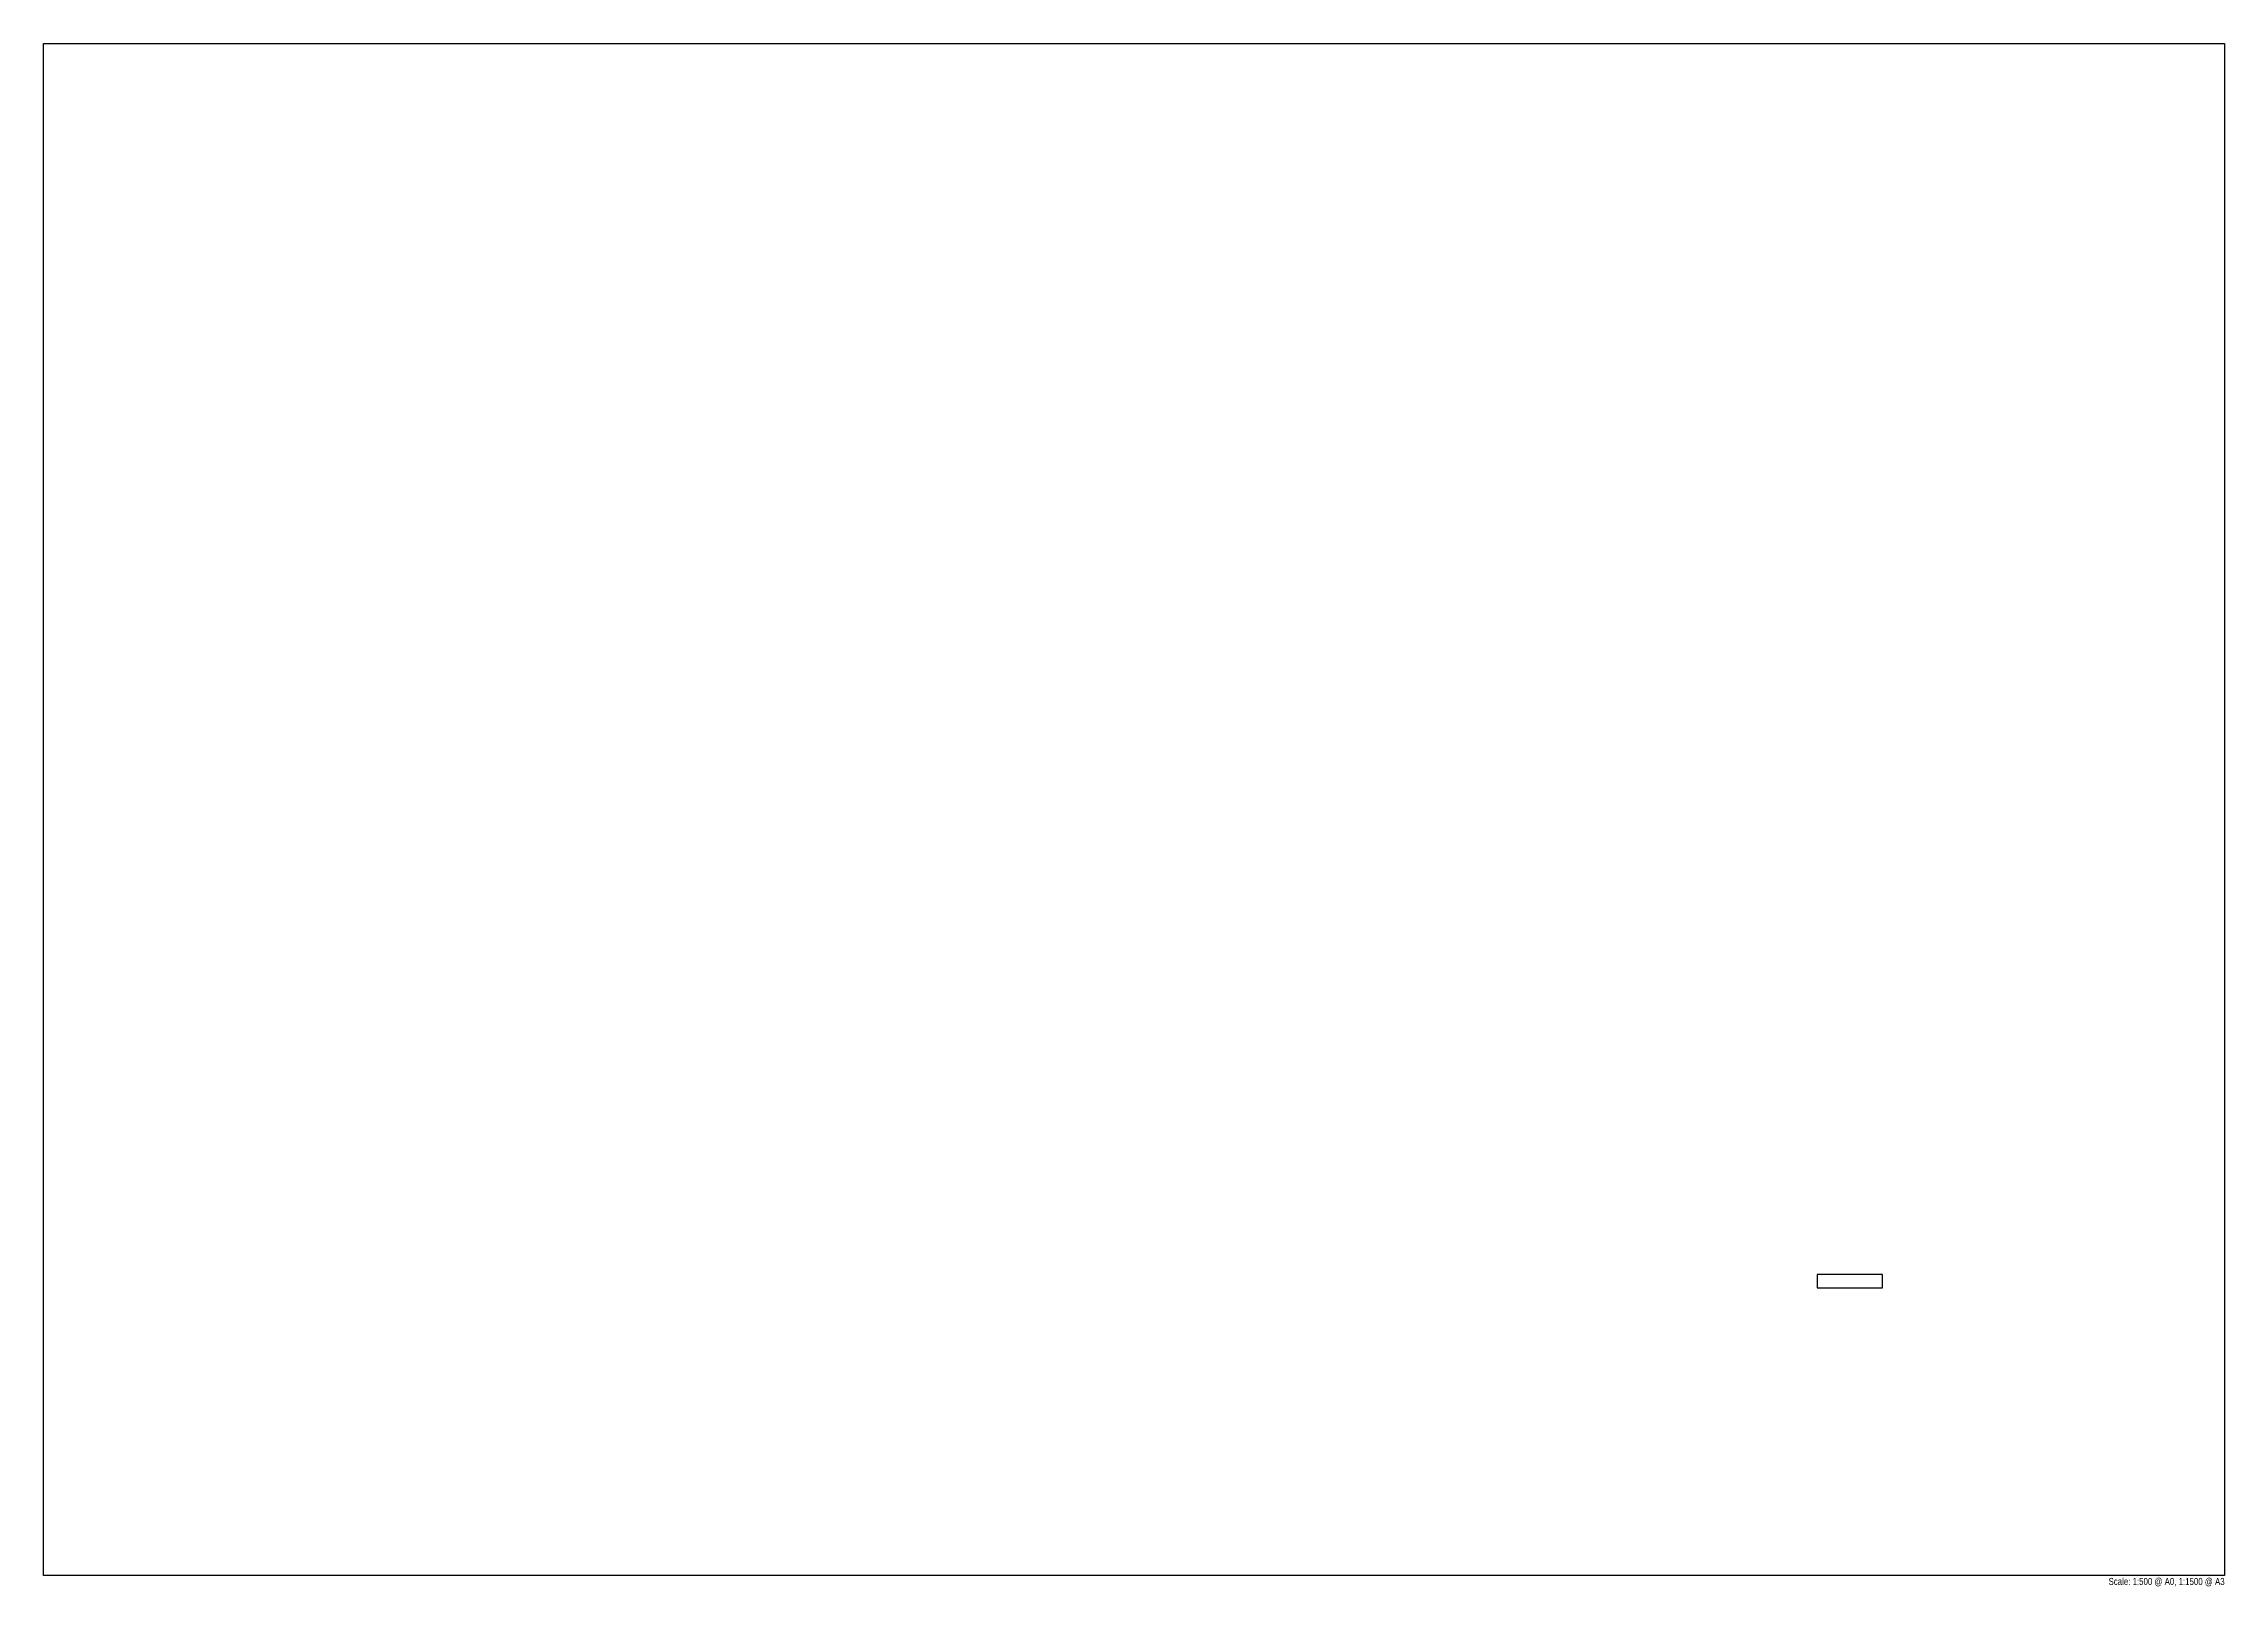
# Paper-space layout 'Layout1' of a CAD drawing. Header units: millimetres. Extents: x 3642 to 4262, y -882 to -444.
import ezdxf

# ---------------------------------------------------------------- set-up
doc = ezdxf.new("R2010")
doc.units = ezdxf.units.MM
doc.header["$LTSCALE"] = 1000
doc.header["$MEASUREMENT"] = 0
doc.styles.add('Template$0$Style-Arial', font='arial.ttf', dxfattribs={"width": 0.8})

psp = doc.layouts.get("Layout1")

# ---------------------------------------------------------------- linework, layer by layer
for points in [[(3641.93, -879.29), (3641.93, -444.11), (4261.65, -444.11), (4261.65, -879.29)], [(4145.96, -797.53), (4164.49, -797.53), (4164.49, -793.8), (4145.96, -793.8)]]:
    psp.add_lwpolyline(points, close=True)

# ---------------------------------------------------------------- texts
at = {"layer": 'Defpoints', "insert": (4228.73, -879.95), "char_height": 2, "width": 46.195, "attachment_point": 1, "style": 'Template$0$Style-Arial'}
psp.add_mtext('Scale: 1:500 @ A0, 1:1500 @ A3', dxfattribs=at)

# ---------------------------------------------------------------- viewports
at = {"layer": '0'}
vp = psp.add_viewport(center=(3951.79, -661.7), size=(619.72, 435.1886), view_center_point=(834224.19, 817939.58), view_height=435.1886, dxfattribs=at)
vp.frozen_layers = ['Defpoints']

doc.saveas('drawing.dxf')
